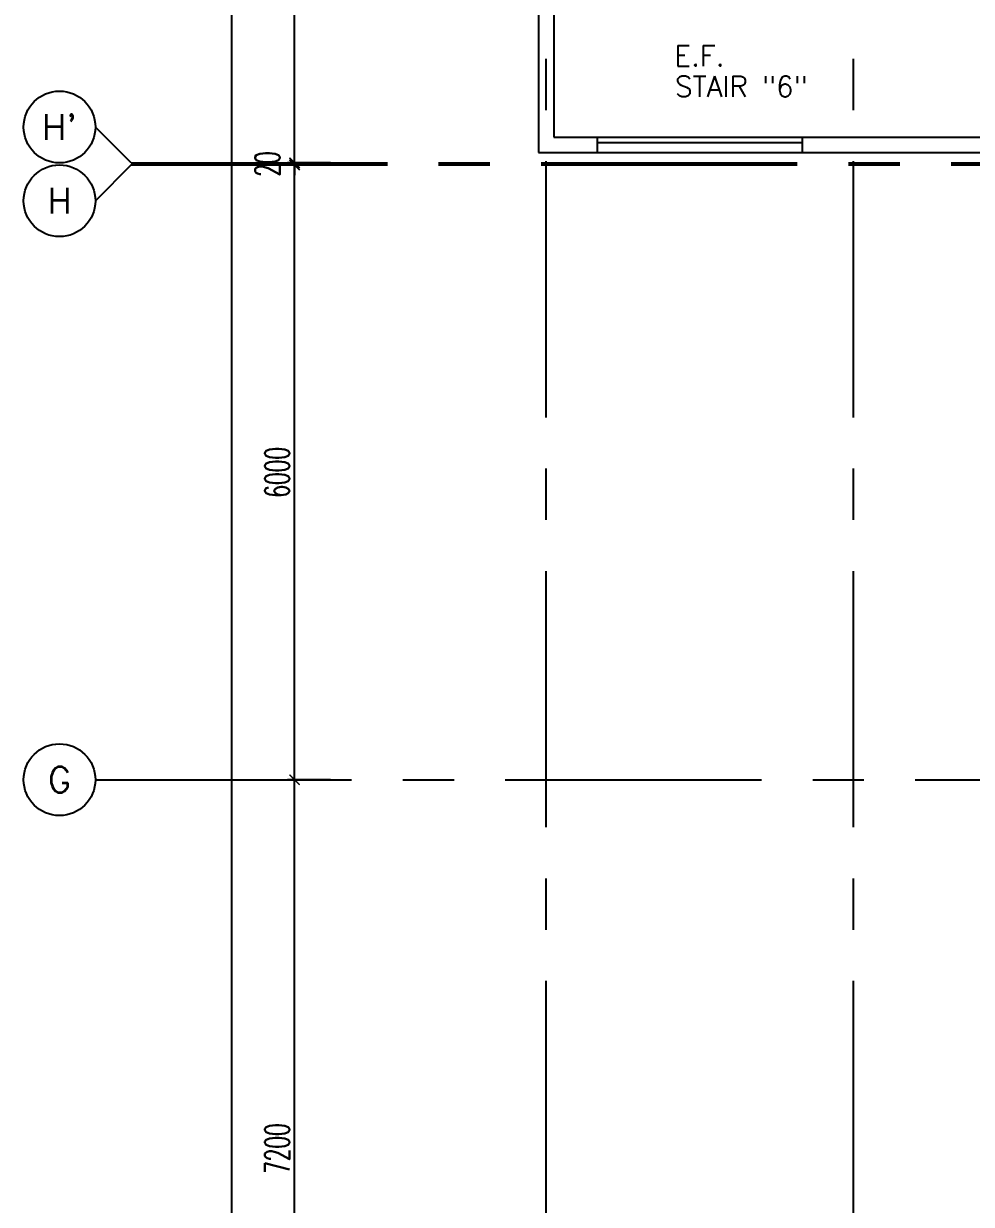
# Model space of a CAD drawing. Extents: x 0 to 92.2, y -1.4 to 78.1.
# Drawn here: x -0.01 to 9.24, y 22.93 to 34.45 of the extents above; entities that cross this region are included whole.
import ezdxf
from ezdxf.enums import TextEntityAlignment as Align

# ---------------------------------------------------------------- set-up
doc = ezdxf.new("R2010")
doc.units = 0
doc.header["$MEASUREMENT"] = 0
doc.header["$PDMODE"] = 34
doc.linetypes.add('CENTERX2', pattern=[4, 2.5, -0.5, 0.5, -0.5])
doc.layers.get('0').update_dxf_attribs({"color": 11, "linetype": 'CONTINUOUS'})
doc.layers.get('DEFPOINTS').update_dxf_attribs({"color": 11, "linetype": 'CONTINUOUS'})
for name, color, linetype in [('AX-CR', 11, 'CONTINUOUS'), ('AX-DIM', 11, 'CONTINUOUS'), ('AX-TXT', 11, 'CONTINUOUS'), ('AXES', 11, 'CENTERX2'), ('RM-NAME', 11, 'CONTINUOUS'), ('ROOF', 11, 'CONTINUOUS'), ('WALL', 11, 'CONTINUOUS'), ('WIN', 11, 'CONTINUOUS')]:
    doc.layers.add(name, color=color, linetype=linetype)
doc.styles.add('ROMANS', font='ROMANS.shx', dxfattribs={"width": 0.6})
doc.dimstyles.new('STANDARD_IN', dxfattribs={"dimtxt": 0.24, "dimasz": 0.1, "dimexe": 0.07, "dimexo": 0.05, "dimgap": 0.05, "dimtad": 1, "dimdec": 0, "dimlfac": 1000, "dimzin": 0, "dimtxsty": 'ROMANS', "dimblk": 'ARCHTICK', "dimcen": 0.05, "dimdle": 0.05, "dimclrd": 7, "dimclre": 7, "dimclrt": 2, "dimazin": 3, "dimtfac": 1, "dimtdec": 0, "dimtmove": 0, "dimatfit": 3, "dimtolj": 1, "dimtzin": 0})

# ---------------------------------------------------------------- blocks, each defined once
blk = doc.blocks.new('AXL')
at = {"layer": 'AX-CR'}
blk.add_circle((-350, 0), 350, dxfattribs=at)
blk = doc.blocks.new('_ARCHTICK')
at = {"color": 0, "linetype": 'BYBLOCK', "const_width": 0.15}
blk.add_lwpolyline([(-0.5, -0.5), (0.5, 0.5)], dxfattribs=at)
blk = doc.blocks.new('*D167')
at = {"layer": 'AX-DIM', "color": 7, "ltscale": 0.3}
for p, q in [((10.147, 64.541), (1.956, 64.541)), ((2.026, 5.171), (2.026, 64.591)), ((10.826, 5.221), (1.956, 5.221))]:
    blk.add_line(p, q, dxfattribs=at)
at = {"layer": 'DEFPOINTS', "color": 0, "ltscale": 0.3}
for p in [(2.026, 64.541), (10.197, 64.541), (10.876, 5.221)]:
    blk.add_point(p, dxfattribs=at)
at = {"layer": 'AX-DIM', "color": 7, "ltscale": 0.3, "xscale": 0.1, "yscale": 0.1, "zscale": 0.1}
for p, rotation in [((2.026, 64.541), 90), ((2.026, 5.221), 270)]:
    blk.add_blockref('_ARCHTICK', p, dxfattribs=dict(at, rotation=rotation))
at = {"layer": 'AX-DIM', "color": 2, "ltscale": 0.3, "insert": (1.856, 34.881), "char_height": 0.24, "attachment_point": 5, "rotation": 90, "style": 'ROMANS'}
blk.add_mtext('\\A1;59320', dxfattribs=at)
blk = doc.blocks.new('*D160')
at = {"layer": 'AX-DIM', "color": 7, "ltscale": 0.3}
for p, q in [((2.987, 36.691), (2.567, 36.691)), ((2.637, 33.041), (2.637, 36.741)), ((2.987, 33.091), (2.567, 33.091))]:
    blk.add_line(p, q, dxfattribs=at)
at = {"layer": 'DEFPOINTS', "color": 0, "ltscale": 0.3}
for p in [(2.637, 36.691), (3.037, 36.691), (3.037, 33.091)]:
    blk.add_point(p, dxfattribs=at)
at = {"layer": 'AX-DIM', "color": 7, "ltscale": 0.3, "xscale": 0.1, "yscale": 0.1, "zscale": 0.1}
for p, rotation in [((2.637, 36.691), 90), ((2.637, 33.091), 270)]:
    blk.add_blockref('_ARCHTICK', p, dxfattribs=dict(at, rotation=rotation))
at = {"layer": 'AX-DIM', "color": 2, "ltscale": 0.3, "insert": (2.467, 34.891), "char_height": 0.24, "attachment_point": 5, "rotation": 90, "style": 'ROMANS'}
blk.add_mtext('\\A1;3600', dxfattribs=at)
blk = doc.blocks.new('*D159')
at = {"layer": 'AX-DIM', "color": 7, "ltscale": 0.3}
for p, q in [((2.637, 33.091), (2.637, 33.191)), ((2.987, 33.091), (2.567, 33.091)), ((2.637, 33.071), (2.637, 33.091)), ((2.987, 33.071), (2.567, 33.071)), ((2.637, 33.071), (2.637, 32.971))]:
    blk.add_line(p, q, dxfattribs=at)
at = {"layer": 'DEFPOINTS', "color": 0, "ltscale": 0.3}
for p in [(2.637, 33.091), (3.037, 33.091), (3.037, 33.071)]:
    blk.add_point(p, dxfattribs=at)
at = {"layer": 'AX-DIM', "color": 7, "ltscale": 0.3, "xscale": 0.1, "yscale": 0.1, "zscale": 0.1}
for p, rotation in [((2.637, 33.091), 270), ((2.637, 33.071), 90)]:
    blk.add_blockref('_ARCHTICK', p, dxfattribs=dict(at, rotation=rotation))
at = {"layer": 'AX-DIM', "color": 2, "ltscale": 0.3, "insert": (2.372, 33.081), "char_height": 0.24, "attachment_point": 5, "rotation": 90, "style": 'ROMANS'}
blk.add_mtext('\\A1;20', dxfattribs=at)
blk = doc.blocks.new('*D158')
at = {"layer": 'AX-DIM', "color": 7, "ltscale": 0.3}
for p, q in [((2.637, 27.021), (2.637, 33.121)), ((2.987, 33.071), (2.567, 33.071)), ((2.987, 27.071), (2.567, 27.071))]:
    blk.add_line(p, q, dxfattribs=at)
at = {"layer": 'DEFPOINTS', "color": 0, "ltscale": 0.3}
for p in [(2.637, 33.071), (3.037, 33.071), (3.037, 27.071)]:
    blk.add_point(p, dxfattribs=at)
at = {"layer": 'AX-DIM', "color": 7, "ltscale": 0.3, "xscale": 0.1, "yscale": 0.1, "zscale": 0.1}
for p, rotation in [((2.637, 33.071), 90), ((2.637, 27.071), 270)]:
    blk.add_blockref('_ARCHTICK', p, dxfattribs=dict(at, rotation=rotation))
at = {"layer": 'AX-DIM', "color": 2, "ltscale": 0.3, "insert": (2.467, 30.071), "char_height": 0.24, "attachment_point": 5, "rotation": 90, "style": 'ROMANS'}
blk.add_mtext('\\A1;6000', dxfattribs=at)
blk = doc.blocks.new('*D157')
at = {"layer": 'AX-DIM', "color": 7, "ltscale": 0.3}
for p, q in [((2.637, 19.821), (2.637, 27.121)), ((2.987, 27.071), (2.567, 27.071)), ((2.987, 19.871), (2.567, 19.871))]:
    blk.add_line(p, q, dxfattribs=at)
at = {"layer": 'DEFPOINTS', "color": 0, "ltscale": 0.3}
for p in [(2.637, 27.071), (3.037, 27.071), (3.037, 19.871)]:
    blk.add_point(p, dxfattribs=at)
at = {"layer": 'AX-DIM', "color": 7, "ltscale": 0.3, "xscale": 0.1, "yscale": 0.1, "zscale": 0.1}
for p, rotation in [((2.637, 27.071), 90), ((2.637, 19.871), 270)]:
    blk.add_blockref('_ARCHTICK', p, dxfattribs=dict(at, rotation=rotation))
at = {"layer": 'AX-DIM', "color": 2, "ltscale": 0.3, "insert": (2.467, 23.471), "char_height": 0.24, "attachment_point": 5, "rotation": 90, "style": 'ROMANS'}
blk.add_mtext('\\A1;7200', dxfattribs=at)

msp = doc.modelspace()

# ---------------------------------------------------------------- linework, layer by layer
at = {"layer": 'AXES'}
for p, q in [((5.0927, -1.3931), (5.0927, 77.4195)), ((8.0927, -1.3931), (8.0927, 77.4195)), ((1.0427, 33.0911), (0.6927, 33.4411)), ((1.0427, 33.0911), (74.1327, 33.0911)), ((1.0427, 33.0711), (0.6927, 32.7211)), ((1.0427, 33.0711), (74.1327, 33.0711)), ((0.6927, 27.0711), (68.7327, 27.0711))]:
    msp.add_line(p, q, dxfattribs=at)
at = {"layer": 'ROOF'}
for p, q in [((7.5927, 33.3411), (10.2427, 33.3411)), ((5.0177, 33.1911), (10.2427, 33.1911))]:
    msp.add_line(p, q, dxfattribs=at)
at = {"layer": 'WALL'}
for p, q in [((5.0177, 38.9667), (5.0177, 33.1911)), ((5.1677, 38.9667), (5.1677, 33.3411)), ((5.1677, 33.3411), (5.5927, 33.3411)), ((5.5927, 33.1911), (5.5927, 33.3411)), ((7.5927, 33.1911), (7.5927, 33.3411)), ((5.0177, 33.1911), (5.5927, 33.1911)), ((7.5927, 33.1911), (8.1677, 33.1911))]:
    msp.add_line(p, q, dxfattribs=at)
at = {"layer": 'WIN'}
for p, q in [((5.5927, 33.3411), (7.5927, 33.3411)), ((5.5927, 33.2911), (7.5927, 33.2911)), ((5.5927, 33.1911), (7.5927, 33.1911))]:
    msp.add_line(p, q, dxfattribs=at)

# ---------------------------------------------------------------- block references
at = {"layer": 'AXES'}
ref = msp.add_blockref('AXL', (0.6927, 33.4411), dxfattribs=dict(at, xscale=0.001, yscale=0.001, zscale=0.001))
ref.add_attrib('AX', "H'", dxfattribs={"layer": 'AX-TXT', "height": 0.25, "style": 'ROMANS'}).set_placement((0.3427, 33.4411), align=Align.MIDDLE)
ref = msp.add_blockref('AXL', (0.6927, 32.7211), dxfattribs=dict(at, xscale=0.001, yscale=0.001, zscale=0.001))
ref.add_attrib('AX', 'H', dxfattribs={"layer": 'AX-TXT', "height": 0.25, "style": 'ROMANS'}).set_placement((0.3427, 32.7211), align=Align.MIDDLE)
ref = msp.add_blockref('AXL', (0.6927, 27.0711), dxfattribs=dict(at, xscale=0.001, yscale=0.001, zscale=0.001))
ref.add_attrib('AX', 'G', dxfattribs={"layer": 'AX-TXT', "height": 0.25, "style": 'ROMANS'}).set_placement((0.3427, 27.0711), align=Align.MIDDLE)

# ---------------------------------------------------------------- texts
at = {"layer": 'RM-NAME', "style": 'ROMANS'}
for s, p in [('E.F.', (6.5871, 34.1359)), ('STAIR "6"', (6.9961, 33.8359))]:
    msp.add_text(s, height=0.2, dxfattribs=at).set_placement(p, align=Align.MIDDLE)

# ---------------------------------------------------------------- dimensions: what is measured, and where the dimension line sits
at = {"layer": 'AX-DIM'}
for base, p1, p2, picture, middle in [((2.026, 64.5411), (10.876, 5.2211), (10.1975, 64.5411), '*D167', (1.856, 34.8811)), ((2.6375, 36.6911), (3.0375, 33.0911), (3.0375, 36.6911), '*D160', (2.4675, 34.8911)), ((2.6375, 33.0911), (3.0375, 33.0711), (3.0375, 33.0911), '*D159', (2.3725, 33.0811)), ((2.6375, 33.0711), (3.0375, 27.0711), (3.0375, 33.0711), '*D158', (2.4675, 30.0711)), ((2.6375, 27.0711), (3.0375, 19.8711), (3.0375, 27.0711), '*D157', (2.4675, 23.4711))]:
    dim = msp.add_linear_dim(base=base, p1=p1, p2=p2, angle=90, dimstyle='STANDARD_IN', dxfattribs=at)
    dim.commit()
    dim.dimension.update_dxf_attribs({"geometry": picture, "text_midpoint": middle})

doc.saveas('drawing.dxf')
